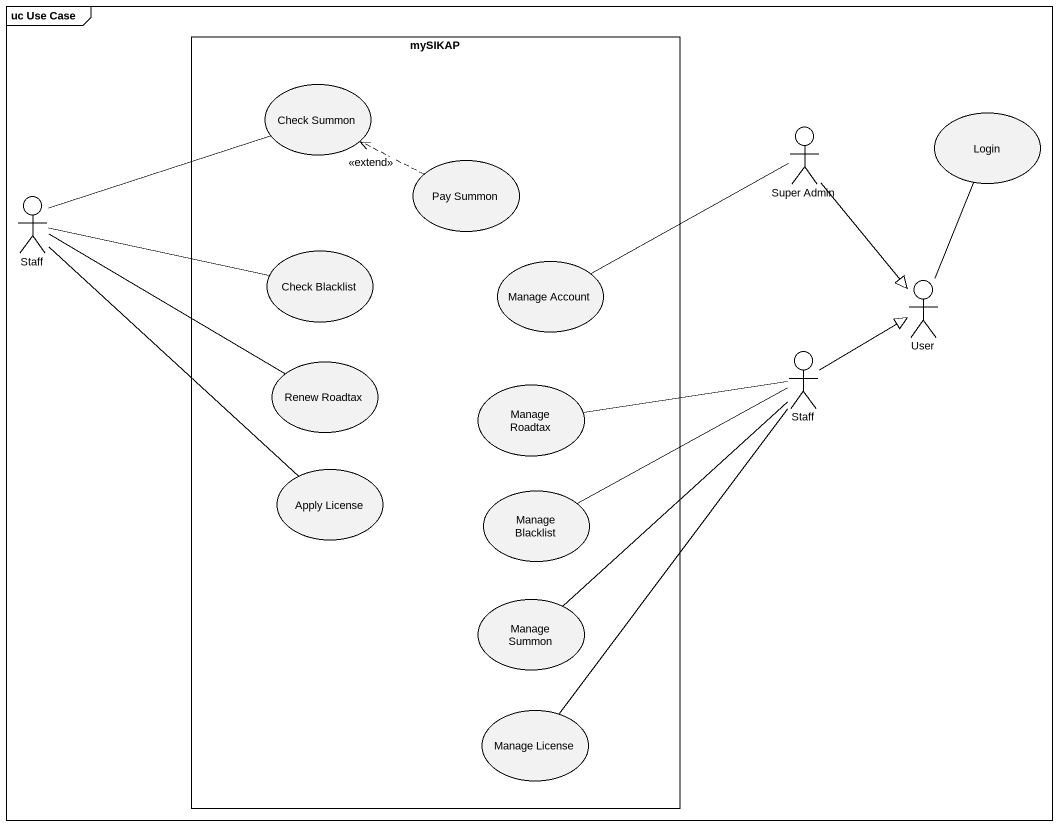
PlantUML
@startuml
mainframe uc Use Case
rectangle mySIKAP {
  usecase "Check Summon" as Check_Summon
  usecase "Pay Summon" as Pay_Summon
  usecase "Check Blacklist" as Check_Blacklist
  usecase "Manage Account" as Manage_Account
  usecase "Renew Roadtax" as Renew_Roadtax
  usecase "Manage Roadtax" as Manage_Roadtax
  usecase "Apply License" as Apply_License
  usecase "Manage Blacklist" as Manage_Blacklist
  usecase "Manage Summon" as Manage_Summon
  usecase "Manage License" as Manage_License
}
actor "Super Admin" as Super_Admin
usecase Login
actor Staff
actor User
actor "Staff" as Staff_2
Super_Admin -left- Manage_Account
Super_Admin --|> User
Staff -right- Check_Summon
Staff -right- Check_Blacklist
Staff -right- Renew_Roadtax
Staff -- Apply_License
Pay_Summon .left.> Check_Summon : <<extend>>
User -up- Login
Staff_2 -right-|> User
Staff_2 -left- Manage_Roadtax
Staff_2 -left- Manage_Blacklist
Staff_2 -- Manage_Summon
Staff_2 -- Manage_License
@enduml
